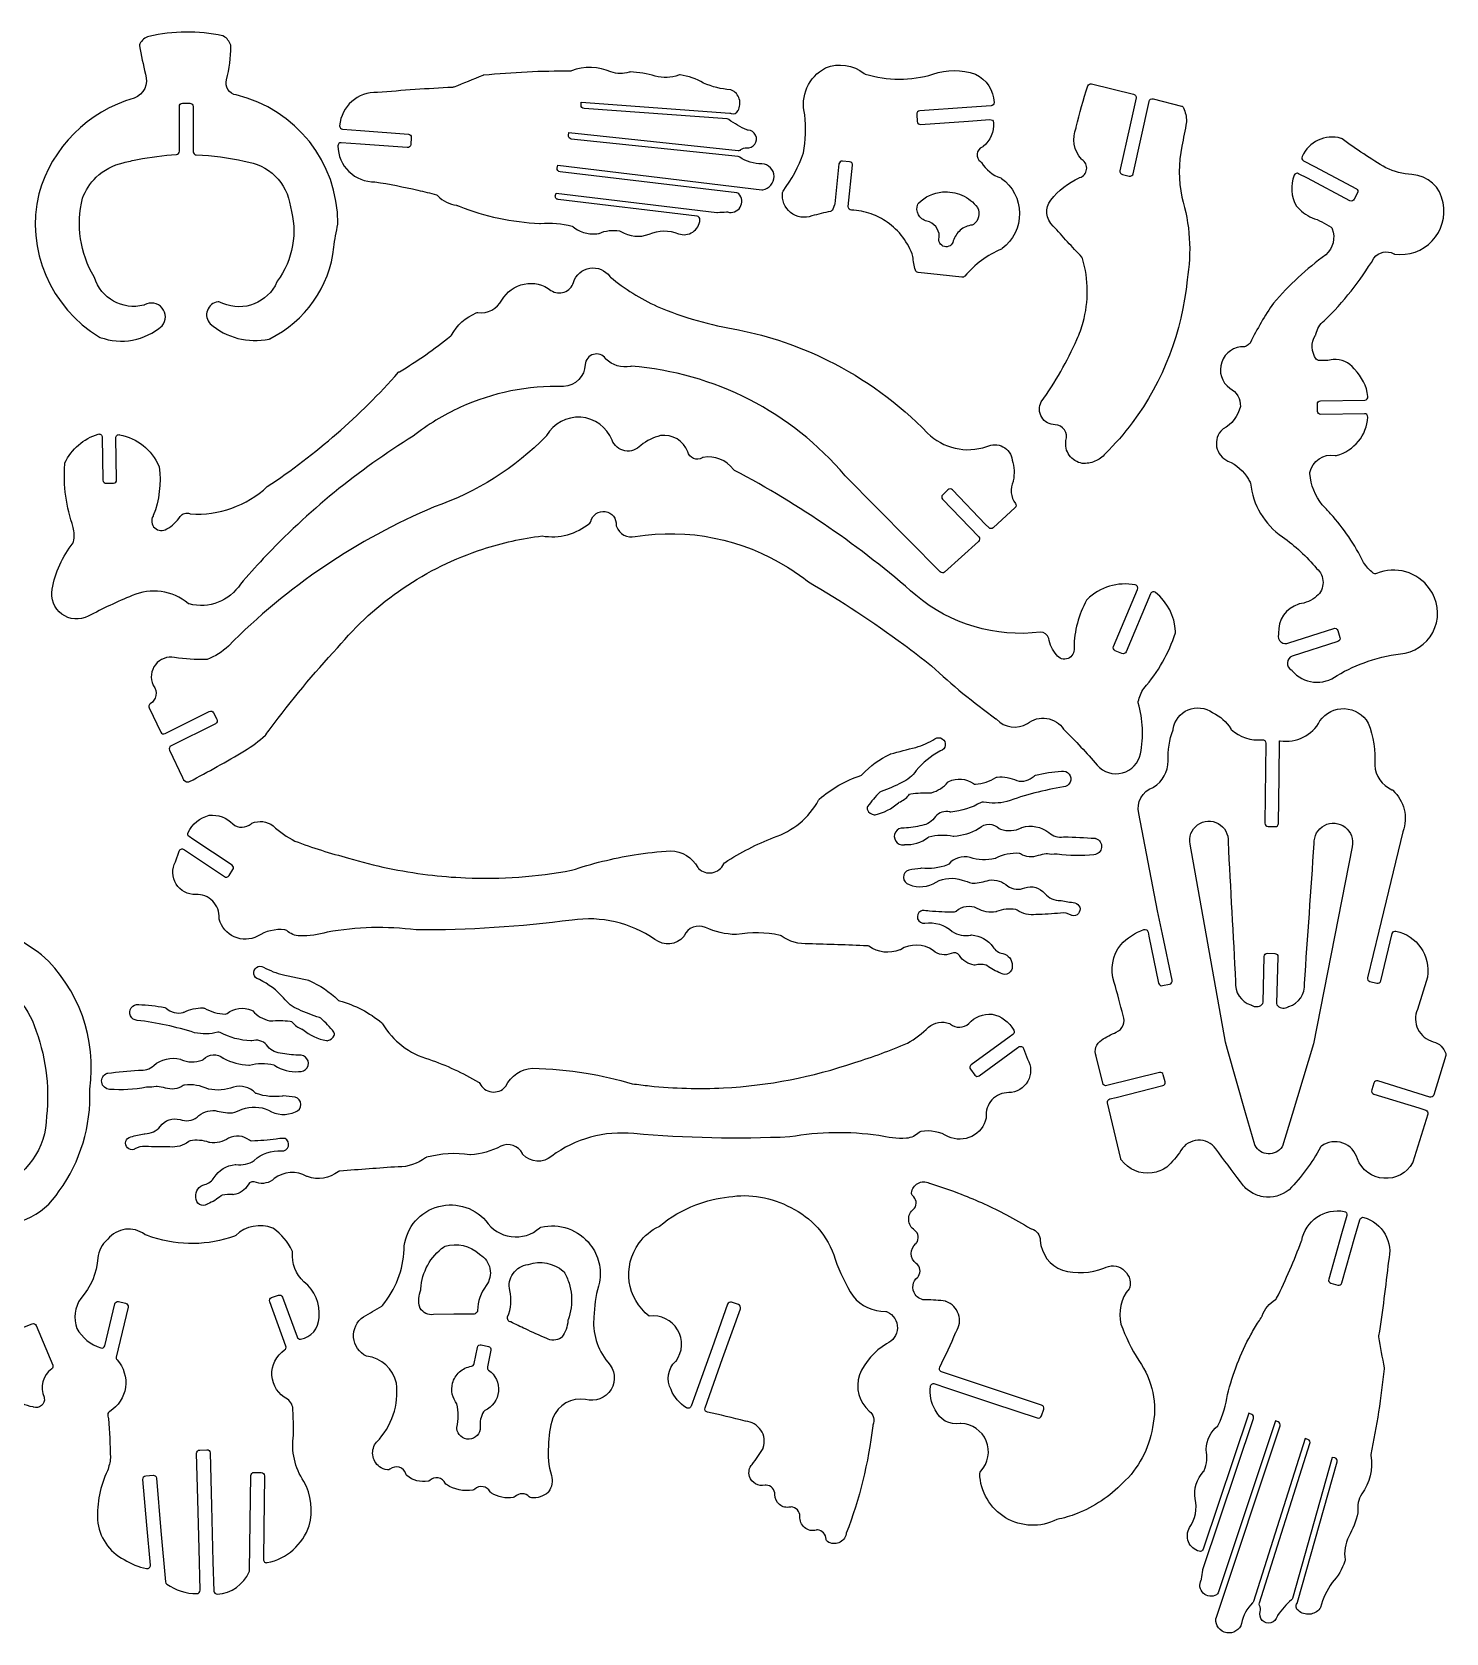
# Model space of a CAD drawing. Header units: millimetres. Extents: x 934 to 1585, y 0 to 352.
# Drawn here: x 1282.8 to 1584.6, y 10.6 to 352.4 of the extents above; entities that cross this region are included whole.
import ezdxf

# ---------------------------------------------------------------- set-up
doc = ezdxf.new("R2010")
doc.units = ezdxf.units.MM
doc.layers.add('BY_13', color=7, linetype='ByLayer')

msp = doc.modelspace()

# ---------------------------------------------------------------- linework, layer by layer
at = {"layer": 'BY_13'}
for points in [[(1305.33, 325.204, -0.032904), (1313.61, 326.284, 0.405628), (1314.27, 326.964), (1314.27, 327.824), (1314.23, 336.524, -0.414214), (1314.91, 337.204), (1316.45, 337.204, -0.414337), (1317.15, 336.524), (1317.19, 327.724), (1317.19, 326.864, 0.405628), (1317.85, 326.184, -0.0495915), (1328.09, 324.824, -0.345966), (1337.93, 315.124, -0.234489), (1335.13, 299.204, 0.0569018), (1335.07, 299.064, -0.40834), (1323.51, 294.464, -0.0198997), (1322.87, 294.764, 0.149812), (1322.49, 294.844, 0.612115), (1320.81, 290.144, 0.23587), (1333.39, 286.884, 0.0549665), (1333.53, 286.944, 0.258139), (1347.21, 306.484, -0.0230807), (1348.07, 311.384, 0.0586214), (1348.07, 311.544, 0.346541), (1326.39, 338.984, -0.473725), (1324.33, 342.244, 0.0531461), (1325.25, 349.364, 0.0899525), (1325.21, 349.604, 0.170241), (1323.69, 351.544, 0.0885424), (1323.47, 351.644, 0.109335), (1307.73, 351.484, 0.214741), (1305.79, 349.884, 0.148316), (1305.75, 349.484, 0.0121138), (1306.97, 343.424, -0.411463), (1304.59, 338.324, 0.259868), (1284.21, 317.904, 0.324767), (1297.19, 287.304, 0.0417988), (1297.29, 287.244, 0.272637), (1310.57, 289.704, 0.832171), (1306.81, 294.184, -0.0697524), (1306.63, 294.124, -0.399665), (1296.11, 300.024, 0.0681748), (1296.03, 300.184, -0.19789), (1293.55, 316.924, -0.112945), (1296.49, 321.424, -0.138405), (1302.25, 324.524, -0.0124191)], [(1465.31, 311.844, 0.0658524), (1461.93, 313.584, 0.0749978), (1457.69, 314.404, -0.440147), (1457.03, 315.164), (1457.03, 315.204), (1457.95, 323.984, 0.414214), (1457.31, 324.704), (1455.79, 324.864, 0.414214), (1455.03, 324.264), (1454.17, 315.764, -0.0831833), (1454.11, 315.544), (1453.73, 314.584, -0.260434), (1453.21, 314.144, 0.0160457), (1449.27, 313.164, -0.570065), (1443.01, 318.184, -0.119119), (1443.13, 318.484, 0.0733833), (1447.43, 326.604, 0.0665555), (1447.75, 334.744, -0.35275), (1452.19, 344.764, -0.272836), (1460.41, 343.584, 0.0990195), (1460.65, 343.464, 0.14991), (1475.09, 343.424, -0.167886), (1484.17, 343.424, -0.278963), (1488.13, 337.384, -0.397008), (1487.49, 336.684), (1482.31, 336.284), (1472.27, 335.604, 0.431414), (1471.63, 334.844), (1471.73, 333.324, 0.405913), (1472.47, 332.684), (1482.67, 333.424), (1487.27, 333.744, -0.422808), (1488.01, 333.104, -0.239696), (1485.83, 327.964, -0.0907385), (1485.61, 327.844, 0.600294), (1485.25, 324.764, -0.111357), (1485.45, 324.544, 0.164223), (1489.55, 321.264, -0.0655072), (1489.71, 321.184, -0.506332), (1489.87, 306.204, -0.062678), (1489.73, 306.104, 0.0580738), (1485.47, 303.684, 0.0579708), (1481.91, 300.324, -0.255608), (1481.29, 300.064), (1476.61, 300.604), (1471.95, 301.104, -0.286496), (1471.37, 301.584, -0.0670391), (1470.83, 304.504, 0.162569)], [(1373.97, 315.224, 0.0855551), (1391.13, 311.584, 0.00106589), (1391.35, 311.584, -0.0722336), (1398.05, 311.004, -0.111274), (1398.31, 310.844, 0.110714), (1400.83, 309.544, 0.110964), (1403.67, 309.424, 0.0523769), (1403.81, 309.444, -0.141987), (1408.21, 309.984, -0.111864), (1408.49, 309.864, 0.238204), (1414.51, 309.264, -0.207517), (1420.79, 309.344, 0.491185), (1425.35, 312.344, 0.406831), (1424.75, 313.104), (1395.11, 316.684, -0.476003), (1394.51, 317.564), (1394.67, 318.044), (1428.99, 313.904, 0.0513349), (1429.13, 313.904, -0.00502687), (1431.01, 314.024, -0.0890167), (1431.25, 314.004, 0.767541), (1433.65, 317.884, 0.173949), (1433.23, 318.084), (1395.49, 322.584, -0.421346), (1394.89, 323.384), (1394.99, 323.984), (1438.57, 318.764, 0.0658892), (1438.75, 318.764, 0.903995), (1438.59, 324.304, -0.158435), (1433.85, 325.724, 0.131016), (1433.53, 325.864), (1397.89, 329.584, -0.406007), (1397.29, 330.364), (1397.37, 330.964), (1433.55, 327.144, 0.224213), (1434.11, 327.324, -0.220252), (1435.31, 327.724, 1.04384), (1435.63, 331.464, -0.0929402), (1435.39, 331.524, -0.0597034), (1431.53, 333.744, 0.138784), (1431.17, 333.864), (1400.61, 336.084, -0.397108), (1399.97, 336.764), (1399.97, 337.444), (1431.77, 335.104, -0.0943031), (1432.01, 335.044, 0.409483), (1433.49, 335.664, 0.436993), (1432.11, 340.044, 0.0983692), (1431.85, 340.104, -0.0840296), (1426.15, 341.504, 0.10306), (1421.13, 343.264, 0.119971), (1420.81, 343.224, -0.152022), (1415.83, 343.024, 0.066277), (1410.49, 343.904, 0.0929402), (1410.25, 343.844, -0.172686), (1406.37, 343.904, 0.203305), (1397.93, 344.124, -0.0903284), (1397.69, 344.064, 0.0256368), (1379.23, 343.204, 0.0802296), (1379.01, 343.164, -0.00689643), (1372.79, 340.664, -0.0836083), (1372.57, 340.604, 0.0110489), (1356.51, 339.484, 0.408823), (1348.45, 332.424, 0.423476), (1349.09, 331.704), (1352.91, 331.404), (1363.11, 330.644, -0.405672), (1363.73, 329.924), (1363.61, 328.404, -0.414214), (1362.89, 327.764), (1352.87, 328.484), (1348.79, 328.784, 0.43153), (1348.07, 328.104, 0.416479), (1355.99, 320.444, -0.0179027), (1365.15, 318.664, -0.0077872), (1369.09, 317.684, -0.144637), (1369.41, 317.464, 0.175664), (1373.41, 315.444, -0.0614228), (1373.57, 315.384, 0.00208602)], [(1507.15, 290.464, 0.138598), (1507.03, 304.064, 0.127159), (1506.87, 304.364, -0.00913857), (1500.79, 311.004, -0.39788), (1500.27, 316.564, -0.112031), (1506.29, 321.324, -0.0454723), (1506.41, 321.344, 0.64494), (1506.93, 325.144, -0.0635718), (1506.81, 325.264, -0.291775), (1505.67, 331.984, 0.0454723), (1505.69, 332.104, -0.0269571), (1508.17, 340.944, -0.379227), (1508.97, 341.364), (1517.93, 339.164, -0.396383), (1518.45, 338.344), (1517.17, 332.644), (1514.99, 322.824, 0.398233), (1515.53, 322.004), (1517.01, 321.684, 0.412138), (1517.85, 322.184), (1521.23, 337.604, -0.430655), (1522.09, 338.144), (1528.13, 336.624, -0.236068), (1528.61, 336.224, -0.0839687), (1529.23, 333.384, -0.0590994), (1529.21, 333.224, -0.00859901), (1528.21, 328.044, 0.0997011), (1528.21, 317.144, -0.117819), (1529.35, 299.524, -0.13745), (1517.65, 269.024, -0.0362914), (1511.89, 262.404, -0.116954), (1509.67, 260.784, -0.116739), (1506.97, 260.344, -0.421105), (1503.49, 265.244, 0.232171), (1503.17, 267.484, 0.232322), (1501.19, 268.584, -0.56945), (1498.21, 273.484, 0.0512497), (1505.83, 286.804, 0.0389704)], [(1559.97, 249.584, 0.0135838), (1558.19, 251.484, -0.148369), (1555.55, 258.164, -0.0710678), (1555.55, 258.364, -0.410516), (1560.97, 262.044, 0.115621), (1561.27, 262.044, 0.325175), (1567.91, 270.224, 0.449066), (1567.19, 270.944), (1557.87, 270.764, -0.414091), (1557.17, 271.444), (1557.15, 272.964, -0.422837), (1557.81, 273.684), (1567.31, 273.844, 0.459024), (1567.95, 274.644, 0.168547), (1565.07, 280.424, -0.0378246), (1565.01, 280.504, 0.263503), (1560.51, 282.524, -0.0869716), (1557.39, 282.324, -0.211436), (1556.91, 282.604, -0.302811), (1556.73, 287.684, 0.0896209), (1556.83, 287.904, -0.176786), (1558.59, 290.784, 0.0666359), (1569.23, 304.164, -0.376913), (1573.45, 305.084, 0.0778303), (1573.65, 305.024, 0.520957), (1583.97, 315.984, 0.358494), (1577.35, 321.984, -0.098384), (1571.79, 323.444, -0.0273561), (1562.45, 329.604, 0.0990195), (1562.21, 329.724, 0.372999), (1553.89, 325.844, 0.402775), (1554.19, 324.944), (1556.57, 323.704), (1565.47, 318.984, -0.421896), (1565.73, 318.064), (1565.03, 316.724, -0.410558), (1564.09, 316.404), (1555.03, 321.204), (1553.15, 322.184, 0.445069), (1552.19, 321.844, 0.22857), (1552.67, 315.284, 0.11564), (1556.03, 312.744, -0.0815392), (1560.07, 310.744, -0.149052), (1560.31, 310.424, -0.315903), (1558.93, 304.884, 0.0525336), (1547.77, 294.564, 0.0345459), (1542.85, 286.124, -0.0781488), (1542.73, 285.944, -0.063894), (1541.97, 285.344, -0.150498), (1541.57, 285.244, 0.740716), (1538.47, 276.364, -0.297441), (1540.71, 272.464, -0.218454), (1537.03, 267.704, 0.0722946), (1536.87, 267.584, 0.538847), (1538.07, 260.844, -0.154879), (1542.43, 256.984, -0.0253777), (1542.89, 256.124, 0.22041), (1549.69, 244.664, -0.0639871), (1556.99, 237.904, -0.462975), (1556.99, 231.964, -0.149764), (1553.27, 230.324, 0.0541441), (1553.13, 230.284, 0.341316), (1548.87, 224.084, -0.081662), (1548.85, 223.864, 0.646543), (1551.07, 222.004), (1560.63, 225.104, -0.411591), (1561.49, 224.664), (1561.97, 223.184, -0.411591), (1561.53, 222.324), (1551.77, 219.184, 0.616167), (1551.57, 216.244, -0.0971602), (1551.77, 216.084, 0.191171), (1556.35, 213.664, 0.192598), (1561.37, 215.064, -0.0512775), (1567.99, 218.084, -0.0570359), (1575.89, 219.804, 0.544479), (1581.11, 233.584, 0.351433), (1569.77, 236.804, -0.275096), (1569.07, 236.904, -0.0890211), (1567.03, 239.204, 0.0657647)], [(1481.27, 317.584, -0.127607), (1484.59, 314.964, -0.375594), (1483.73, 311.344, -0.115986), (1483.43, 311.224, 0.144207), (1480.93, 310.104, 0.143825), (1479.43, 307.824, -0.429898), (1477.53, 306.624, -0.429892), (1476.43, 308.584, 0.081662), (1476.45, 308.804, 0.344793), (1473.81, 312.064, -0.475772), (1471.89, 315.704, -0.0981139), (1472.03, 315.924, -0.17167), (1477.13, 318.284, -0.126591)], [(1452.67, 282.324, -0.0856665), (1473.93, 266.804, 0.283713), (1486.57, 263.924, -0.51333), (1492.03, 261.044, -0.125587), (1492.23, 256.624, -0.0466274), (1492.19, 256.504, 0.268351), (1492.71, 251.764, -0.37287), (1492.61, 250.884), (1487.97, 246.584, -0.40233), (1487.01, 246.624), (1486.33, 247.324), (1479.25, 254.704, 0.42026), (1478.29, 254.724), (1477.17, 253.644, 0.408314), (1477.15, 252.684), (1484.87, 244.644, -0.427189), (1484.81, 243.664), (1477.57, 237.124, -0.390068), (1476.65, 237.164), (1456.35, 257.704, 0.200928), (1410.71, 281.064, 0.0613623), (1410.55, 281.024, -0.238888), (1405.27, 282.604, -0.0411921), (1405.21, 282.704, 0.702617), (1400.87, 281.464, -0.387), (1396.25, 276.744, 0.115458), (1374.21, 272.304, 0.0598577), (1364.17, 266.164, 0.0656242), (1332.15, 240.004, 0.0115059), (1327.29, 234.584, -0.32286), (1316.35, 230.324, -0.103472), (1316.09, 230.444, 0.137731), (1310.37, 232.964, 0.137965), (1304.17, 232.124, 0.0248378), (1294.79, 227.704, -0.622187), (1287.07, 233.464, -0.11979), (1291.53, 243.344, 0.103408), (1291.63, 243.604, 0.108919), (1291.59, 246.664, -0.101535), (1289.77, 260.204, -0.0895207), (1289.81, 260.444, -0.210178), (1296.89, 266.584, -0.49411), (1297.77, 265.944), (1297.93, 256.764, 0.414582), (1298.65, 256.104), (1300.17, 256.124, 0.405872), (1300.85, 256.824), (1300.65, 265.784, -0.475023), (1301.49, 266.464, -0.247024), (1309.85, 259.764, -0.07138), (1309.93, 259.584, -0.125378), (1308.67, 249.204, -0.0428505), (1308.61, 249.104, 0.797527), (1311.55, 246.344, 0.136165), (1314.39, 249.004, -0.325235), (1316.43, 249.604, 0.0751545), (1316.63, 249.564, 0.207279), (1333.01, 255.384, 0.0646976), (1361.03, 279.784, -0.0744356), (1361.19, 279.904, 0.0367854), (1372.15, 287.544, 0.0852758), (1372.31, 287.724, -0.163088), (1377.59, 292.464, -0.142919), (1377.97, 292.524, 0.307008), (1383.09, 295.164, -0.460632), (1393.55, 297.264, 0.504874), (1398.37, 298.984, -0.623402), (1406.13, 300.224, 0.0575737), (1406.23, 300.104, 0.0649197), (1416.23, 293.844, 0.0591692), (1433.57, 288.844, -0.0654873)], [(1444.07, 238.184, -0.0286824), (1448.51, 235.064, -0.0268847), (1468.89, 221.644, -0.00820076), (1474.81, 217.124, 0.0332149), (1488.55, 205.824, -0.0573578), (1488.67, 205.724, 0.358507), (1495.25, 204.804, -0.439558), (1502.99, 203.584, 0.0514507), (1503.07, 203.464, -0.0247365), (1510.13, 195.924, 0.619974), (1519.41, 198.364, 0.119679), (1518.93, 209.184, -0.108984), (1518.93, 209.484, -0.10904), (1520.11, 212.304, 0.101475), (1526.87, 224.184, 0.100116), (1526.89, 224.464, 0.209062), (1522.63, 232.784, 0.496102), (1521.55, 232.524), (1516.31, 220.124, -0.417604), (1515.41, 219.764), (1513.99, 220.344, -0.406484), (1513.63, 221.244), (1517.61, 230.684), (1518.77, 233.424, 0.480625), (1518.29, 234.384, 0.247451), (1508.01, 231.284, 0.0722946), (1507.89, 231.124, 0.125167), (1505.21, 221.044, 0.0427787), (1505.21, 220.924, -0.802632), (1501.47, 219.444, -0.136506), (1499.81, 222.984, 0.337501), (1498.05, 224.304, -0.207443), (1471.43, 232.184, 0.0596551), (1432.73, 258.844, -0.119177), (1432.49, 259.064, 0.289537), (1426.03, 261.604, 0.0813784), (1425.83, 261.524, -0.498155), (1422.77, 262.804, 0.352734), (1416.95, 266.264, 0.114509), (1412.75, 264.184, -0.558231), (1406.59, 265.304, 0.630023), (1392.63, 266.264, -0.0518601), (1392.55, 266.144, -0.115288), (1368.61, 251.044, 0.0979404), (1324.69, 221.344, -0.0998504), (1320.17, 218.484, -0.0973636), (1319.91, 218.444, -0.0399916), (1313.23, 218.904, 0.607091), (1308.61, 213.024, 0.0679365), (1308.71, 212.864, -0.444747), (1308.03, 209.004, 0.373364), (1307.77, 208.124), (1310.25, 202.944, 0.414214), (1311.17, 202.664), (1320.63, 207.364, -0.406556), (1321.53, 207.084), (1322.23, 205.704, -0.425794), (1321.93, 204.764), (1312.45, 200.024, 0.425845), (1312.13, 199.104), (1314.91, 193.284, -0.044954), (1314.95, 193.164, 0.352807), (1316.13, 192.324, 0.111136), (1316.41, 192.424, 0.0146227), (1328.15, 198.984, 0.0492043), (1332.59, 202.304, 0.0508883), (1332.69, 202.404, -0.00192707), (1333.61, 203.684, -0.0275023), (1347.99, 220.964, -0.141257), (1379.01, 242.044, -0.0480083), (1391.67, 244.864, 0.225631), (1401.83, 247.604, 0.162278), (1402.07, 247.964, -0.918964), (1407.49, 247.144, 0.112598), (1407.53, 246.844, 0.378888), (1411.55, 244.744, -0.180949)], [(1542.79, 104.864, -0.106831), (1540.73, 106.984, -0.00537864), (1535.47, 114.024, 0.533657), (1528.01, 113.664, -0.0653963), (1525.01, 110.124, -0.122877), (1521.87, 108.864, -0.274045), (1515.29, 111.644, -0.0934839), (1515.19, 111.884), (1512.35, 123.824, -0.433455), (1512.85, 124.664), (1514.23, 124.984), (1524.15, 127.504, 0.414214), (1524.65, 128.324), (1524.27, 129.804, 0.420537), (1523.43, 130.324), (1512.19, 127.504, -0.424612), (1511.33, 128.004), (1509.95, 133.784, -0.370549), (1511.09, 137.224, -0.0544108), (1514.23, 138.904, 0.402048), (1515.69, 142.444, 0.00501763), (1513.81, 149.524, -0.261441), (1515.21, 157.584, -0.124849), (1520.13, 160.804, -0.46086), (1521.03, 160.284), (1521.21, 159.424), (1523.27, 149.384, 0.422457), (1524.11, 148.844), (1525.59, 149.144, 0.415982), (1526.13, 149.984), (1524.11, 159.804), (1522.99, 164.824), (1519.05, 185.604, -0.394323), (1522.07, 191.144, 0.0498756), (1522.19, 191.204, 0.258973), (1525.29, 196.804, -0.101682), (1526.35, 203.464, 0.0502758), (1526.37, 203.604, -0.556135), (1534.75, 207.164, 0.0432861), (1534.85, 207.104, -0.148267), (1538.65, 203.664, 0.0667361), (1538.77, 203.524, 0.217297), (1545.39, 201.344, -0.439487), (1546.15, 200.644), (1545.95, 183.504, 0.405872), (1546.63, 182.804), (1548.15, 182.784, 0.422605), (1548.87, 183.484), (1548.97, 193.524), (1549.05, 201.124), (1549.23, 201.104, 0.321169), (1557.71, 205.344, -0.555381), (1567.99, 204.904, -0.116197), (1569.39, 195.924, 0.281526), (1573.07, 190.664, -0.079414), (1573.25, 190.544, -0.308102), (1575.39, 181.704), (1572.81, 171.104), (1570.25, 160.484), (1567.83, 150.544, 0.406029), (1568.35, 149.724), (1569.83, 149.364, 0.416307), (1570.67, 149.864), (1573.13, 159.984, -0.422923), (1573.93, 160.484, -0.402338), (1580.63, 150.684), (1578.51, 143.764, 0.457732), (1581.89, 136.884, -0.25423), (1584.57, 134.324, -0.159869), (1584.57, 133.904), (1581.99, 125.504, -0.414214), (1581.13, 125.044), (1570.07, 128.504, 0.411799), (1569.23, 128.044), (1568.75, 126.584, 0.414214), (1569.23, 125.704), (1578.79, 122.724), (1580.27, 122.264, -0.414214), (1580.73, 121.404), (1577.55, 111.124, -0.0498756), (1577.49, 111.004, -0.62848), (1565.69, 111.844, 0.525097), (1558.01, 114.584, 0.115736), (1557.81, 114.344, -0.0361328), (1554.79, 109.564, -0.035976), (1551.13, 105.284, -0.21609), (1545.55, 103.784, -0.10718)], [(1367.27, 172.524, 0.0199011), (1375.29, 171.864, 0.0563841), (1397.97, 173.464, -0.0419542), (1411.29, 176.764, -0.02397), (1419.09, 177.624, -0.269178), (1424.91, 174.044, 0.0739974), (1425.03, 173.884, 0.525159), (1430.45, 174.864, -0.152094), (1430.73, 175.164, -0.052216), (1441.09, 180.464, 0.191177), (1450.69, 188.444, -0.0855756), (1450.83, 188.624, -0.0527875), (1455.01, 191.624, -0.0527098), (1459.71, 193.704, 0.125995), (1459.99, 193.904, -0.0968858), (1465.97, 198.284, -0.040663), (1466.07, 198.324, -0.00340216), (1471.41, 199.704, 0.065213), (1475.53, 201.544, -1.15912), (1476.71, 198.964, 0.0600662), (1476.55, 198.924, 0.0926693), (1471.53, 194.764, -0.146582), (1468.43, 192.184, -0.0310703), (1464.05, 190.284, 0.118249), (1463.77, 190.124, 0.0458975), (1461.15, 187.084, 0.293485), (1461.11, 186.364, 0.233451), (1462.53, 185.324, 0.0875588), (1462.77, 185.324, 0.130595), (1467.71, 187.864, -0.079414), (1467.89, 187.984, 0.132786), (1469.91, 189.524, -0.193297), (1470.35, 189.784, -0.0467772), (1474.55, 190.024, 0.08036), (1474.77, 190.024, 0.144909), (1478.27, 192.264, -0.107351), (1478.49, 192.444, -0.272476), (1483.73, 191.984, 0.175921), (1484.17, 191.844, 0.115659), (1488.53, 193.244, -0.111864), (1488.81, 193.364, -0.133771), (1492.99, 192.624, 0.268272), (1496.67, 193.584, -0.132754), (1496.99, 193.744, -0.0437057), (1502.53, 194.644, -1.04238), (1502.95, 191.264, 0.0491076), (1490.85, 188.124, -0.110784), (1485.87, 188.044, 0.181622), (1485.39, 187.964, -0.108165), (1478.91, 185.904, -0.0864876), (1478.67, 185.924, 0.284656), (1475.61, 184.944, -0.216435), (1472.75, 183.044, -0.0317245), (1468.95, 182.464, -0.0427787), (1468.83, 182.464, 1.14481), (1468.91, 178.924, -0.0590994), (1469.07, 178.944, 0.174217), (1474.03, 180.464, -0.0933053), (1474.25, 180.584, -0.121498), (1479.39, 180.784, 0.0658892), (1479.57, 180.784, 0.121389), (1484.85, 182.404, 0.0415946), (1484.93, 182.484, -0.388505), (1489.25, 182.404, 0.107091), (1489.49, 182.244, 0.20548), (1493.97, 182.564, -0.0397722), (1494.07, 182.604, -0.250303), (1499.81, 181.504, 0.226104), (1502.99, 180.624, -0.0513349), (1503.13, 180.624, -0.00616707), (1509.71, 180.304, -0.0596462), (1509.87, 180.264, -0.822029), (1509.47, 176.804, -0.0678523), (1501.59, 176.924, 0.0658892), (1501.41, 176.924, -0.072248), (1499.51, 176.964, 0.08036), (1499.29, 176.964, 0.0250825), (1497.53, 176.604, -0.230546), (1493.79, 176.964, 0.116329), (1493.49, 177.064, 0.141625), (1488.49, 176.044, -0.0520242), (1488.35, 176.004, -0.149993), (1483.01, 176.204, 0.273367), (1478.45, 174.804, -0.125156), (1478.17, 174.604, -0.117778), (1472.65, 173.904, 0.0671303), (1472.47, 173.884, -0.0054622), (1469.95, 173.524, 0.774701), (1470.03, 170.424, 0.247944), (1475.77, 170.964, -0.206862), (1481.31, 171.384, 0.0200329), (1483.47, 170.744, 0.0738802), (1483.67, 170.704, 0.0611636), (1487.09, 171.364, -0.22634), (1491.05, 170.104, 0.250269), (1494.69, 169.724, -0.31559), (1498.97, 168.504, 0.223476), (1502.31, 167.024, -0.0456965), (1502.43, 167.004, -0.00641465), (1505.37, 166.504, -1.02302), (1504.79, 163.804, -0.0637746), (1504.63, 163.864, 0.167591), (1502.33, 164.324, -0.0135303), (1497.09, 164.004, -0.191795), (1493.05, 164.984, 0.115986), (1492.75, 165.104, 0.134134), (1488.69, 164.644, -0.0539244), (1488.55, 164.604, -0.181361), (1484.55, 165.344, 0.299414), (1480.05, 164.704, -0.166979), (1479.63, 164.544, -0.0249138), (1474.37, 164.764, 0.0305562), (1472.81, 164.864, 0.128423), (1472.49, 164.764, 0.83183), (1473.33, 162.164, -0.221271), (1479.23, 160.404, 0.187837), (1483.17, 159.644, -0.0671303), (1483.35, 159.664, -0.226655), (1487.91, 157.124, 0.219769), (1489.99, 155.704, -0.372383), (1491.99, 153.084, 0.0440321), (1491.99, 152.964, -0.613168), (1489.65, 151.464, 0.0430672), (1489.55, 151.524, -0.0785864), (1486.63, 153.124, 0.113594), (1486.35, 153.244, 0.0986739), (1484.11, 153.244, -0.0780923), (1483.89, 153.244, -0.223701), (1480.75, 155.264, 0.392449), (1478.99, 155.684, -0.273708), (1475.13, 156.324, 0.307884), (1468.15, 156.504, -0.044954), (1468.03, 156.464, -0.251372), (1461.43, 157.244, 0.145112), (1461.05, 157.344, 0.0034791), (1448.57, 157.764, -0.171439), (1442.69, 159.464, 0.0952809), (1442.45, 159.584, 0.100856), (1433.19, 159.744, -0.0513349), (1433.05, 159.744, -0.101433), (1426.51, 161.284, 0.410435), (1421.99, 159.504, -0.0669195), (1421.89, 159.344, -0.412332), (1415.75, 158.724, 0.188065), (1398.05, 162.844, -0.0329738), (1364.79, 160.724, 0.0780296), (1345.81, 160.244, -0.0744824), (1339.95, 159.444, -0.173986), (1337.15, 160.604, 0.157968), (1336.75, 160.764, 0.173095), (1330.93, 159.384, -0.476295), (1322.73, 163.044, -0.081662), (1322.71, 163.264, 0.45471), (1317.71, 168.284, -0.574541), (1313.39, 175.284), (1314.17, 177.564, -0.508345), (1315.19, 177.904), (1315.35, 177.824), (1323.85, 172.124, 0.421223), (1324.83, 172.324), (1325.67, 173.604, 0.407313), (1325.49, 174.564), (1317.11, 180.144), (1316.31, 180.684, -0.362757), (1316.09, 181.544, -0.215433), (1320.61, 185.204, -0.234332), (1325.65, 183.364, 0.363454), (1329.57, 183.404, -0.0700657), (1329.73, 183.504, -0.275889), (1334.23, 182.964, 0.0665998), (1338.91, 179.704, 0.0276008), (1350.35, 176.084, 0.0428224)], [(1542.83, 118.284), (1541.83, 121.704), (1537.97, 135.244), (1537.53, 136.784), (1529.99, 179.024, -1.15328), (1538.09, 179.544, 0.00051967), (1539.69, 149.664, 0.353111), (1542.93, 144.724, -0.0724407), (1543.11, 144.644, 0.334631), (1545.31, 144.804, 0.21336), (1545.57, 145.304), (1545.83, 155.084, -0.422852), (1546.51, 155.784), (1548.05, 155.724, -0.422852), (1548.73, 155.024), (1548.45, 145.044, 0.214874), (1548.69, 144.524, 0.332732), (1550.89, 144.344, -0.0710678), (1551.07, 144.404, 0.353214), (1554.39, 149.304, 0.00052018), (1556.47, 179.184, -1.1477), (1564.59, 178.504), (1556.35, 136.404), (1551.77, 121.364), (1549.69, 114.584, -0.066373), (1549.61, 114.424, -0.56421), (1543.85, 114.704, -0.0524348), (1543.81, 114.844)], [(1414.61, 127.444, 0.0391379), (1430.41, 127.024, 0.0708198), (1458.39, 132.444, 0.0275776), (1469.65, 136.564, 0.0663976), (1474.17, 140.004, -0.273482), (1478.65, 140.744, -0.079414), (1478.83, 140.624, 0.362057), (1482.73, 140.744, -0.235989), (1487.71, 142.764, -0.213919), (1492.35, 139.344, -0.377251), (1492.17, 138.444), (1491.39, 137.864), (1483.27, 131.964, 0.426384), (1483.11, 131.004), (1484.01, 129.744, 0.407463), (1484.97, 129.604), (1493.23, 135.624), (1493.39, 135.744, -0.496206), (1494.45, 135.424), (1495.29, 133.164, -0.573752), (1491.27, 126.004, 0.454536), (1486.47, 120.764, -0.0738596), (1486.45, 120.564, -0.47558), (1478.41, 116.584, 0.173163), (1472.53, 117.724, 0.155765), (1472.17, 117.524, -0.173328), (1469.43, 116.264, -0.074646), (1463.53, 116.844, 0.0779911), (1444.55, 116.544, -0.0329735), (1411.23, 117.244, 0.18806), (1393.71, 112.444, -0.410442), (1387.57, 112.824, -0.0718671), (1387.47, 112.984, 0.411956), (1382.83, 114.544, -0.100439), (1376.41, 112.744, -0.0586214), (1376.25, 112.744, 0.100948), (1367.01, 112.204, 0.0934839), (1366.77, 112.104, -0.172021), (1360.95, 110.164, 0.00348088), (1348.49, 109.244, 0.133882), (1348.15, 109.124, -0.252795), (1341.57, 108.064, -0.0475116), (1341.45, 108.104, 0.307174), (1334.49, 107.644, -0.273293), (1330.67, 106.824, 0.410349), (1328.89, 106.344, -0.221483), (1325.85, 104.224, -0.08036), (1325.63, 104.224, 0.0983693), (1323.39, 104.104, 0.109137), (1323.13, 103.984, -0.0786952), (1320.29, 102.244, 0.0498756), (1320.17, 102.184, -0.602387), (1317.75, 103.584, 0.0440321), (1317.75, 103.704, -0.374493), (1319.65, 106.404, 0.218489), (1321.65, 107.904, -0.228856), (1326.15, 110.644, -0.0586214), (1326.31, 110.644, 0.188349), (1330.23, 111.524, -0.221957), (1336.05, 113.544, 0.818633), (1336.79, 116.184, 0.138852), (1336.43, 116.244, 0.0298141), (1334.91, 116.104, -0.0249004), (1329.67, 115.664, -0.184983), (1329.21, 115.824, 0.298039), (1324.71, 116.264, -0.182266), (1320.73, 115.344, -0.0596462), (1320.57, 115.384, 0.134026), (1316.51, 115.704, 0.118675), (1316.23, 115.544, -0.192729), (1312.19, 114.424, -0.0134564), (1306.97, 114.504, 0.166356), (1304.71, 113.984, -0.0707306), (1304.55, 113.884, -1.03717), (1303.85, 116.584, -0.00637853), (1306.75, 117.204, -0.0450305), (1306.87, 117.224, 0.223273), (1310.15, 118.804, -0.317646), (1314.39, 120.244, 0.252144), (1318.01, 120.764, -0.22572), (1321.91, 122.164, 0.0610249), (1325.35, 121.684, 0.0731361), (1325.55, 121.684, 0.0200246), (1327.67, 122.444, -0.207307), (1333.25, 122.244, 0.246397), (1338.99, 121.904, 0.775971), (1338.95, 125.024, -0.00548256), (1336.41, 125.304, 0.0686682), (1336.23, 125.264, -0.117163), (1330.71, 125.784, -0.121295), (1330.43, 125.944, 0.275013), (1325.81, 127.184, -0.150152), (1320.47, 126.764, -0.0524348), (1320.33, 126.804, 0.141057), (1315.31, 127.604, 0.116329), (1315.01, 127.504, -0.231737), (1311.25, 126.984, 0.02462), (1309.51, 127.284, 0.08036), (1309.29, 127.284, -0.0727618), (1307.39, 127.184, 0.0738802), (1307.19, 127.144, -0.0680401), (1299.31, 126.704, -0.810342), (1298.79, 130.124, -0.0600662), (1298.95, 130.164, -0.00617023), (1305.51, 130.804, -0.0427787), (1305.63, 130.804, 0.229555), (1308.77, 131.804, -0.250034), (1314.47, 133.124, -0.0397722), (1314.57, 133.084, 0.205993), (1319.07, 132.944, 0.107031), (1319.33, 133.104, -0.390872), (1323.61, 133.384, 0.0435072), (1323.71, 133.324, 0.121289), (1329.03, 131.884, 0.0658892), (1329.21, 131.884, -0.121961), (1334.37, 131.924, -0.09558), (1334.61, 131.824, 0.174955), (1339.63, 130.484, -0.0427787), (1339.75, 130.484, 1.15856), (1339.71, 134.004, -0.0498756), (1339.57, 134.004, -0.0315389), (1335.77, 134.424, -0.215212), (1332.85, 136.204, 0.289372), (1329.73, 137.064, -0.0864876), (1329.49, 137.044, -0.108666), (1322.91, 138.844, 0.181628), (1322.43, 138.884, -0.110207), (1317.49, 138.784, 0.0491822), (1305.25, 141.424, -1.03032), (1305.55, 144.804, -0.0435737), (1311.11, 144.164, -0.132754), (1311.43, 144.004, 0.263741), (1315.07, 143.144, 0.0580232), (1315.23, 143.184, -0.131215), (1319.29, 144.084, -0.11478), (1319.59, 144.004, 0.115268), (1323.99, 142.764, 0.177392), (1324.43, 142.924, -0.270221), (1329.63, 143.604, -0.111274), (1329.89, 143.444, 0.144453), (1333.45, 141.324, 0.0875588), (1333.69, 141.324, -0.0465327), (1337.87, 141.264, -0.208378), (1338.35, 141.004, 0.132008), (1340.41, 139.564, -0.0816881), (1340.61, 139.464, 0.130176), (1345.63, 137.104, 0.101873), (1345.91, 137.104, 0.232422), (1347.27, 138.224, 0.274313), (1347.21, 138.924, 0.0464422), (1344.43, 141.884, 0.109445), (1344.17, 142.024, -0.0311106), (1339.71, 143.744, -0.14743), (1336.49, 146.224, 0.0922528), (1331.31, 150.144, 0.0543503), (1331.17, 150.204, -1.15042), (1332.21, 152.804, 0.065597), (1336.43, 151.124, -0.00170089), (1339.13, 150.564, -0.00170341), (1341.83, 149.984, -0.0441844), (1341.93, 149.924, -0.0965331), (1348.07, 145.804, 0.135791), (1348.39, 145.624, -0.105636), (1357.45, 140.904, -0.0815252), (1357.59, 140.724, 0.190949), (1367.51, 133.124, -0.0523011), (1378.09, 128.244, -0.133021), (1378.35, 127.984, 0.528478), (1383.81, 127.224, 0.0696293), (1383.91, 127.384, -0.269861), (1389.61, 131.204, -0.0352347), (1401.09, 130.144, -0.030711), (1410.89, 127.904, 0.00926801)], [(1490.79, 99.9237, -0.0158463), (1495.93, 97.0037, 0.0827625), (1496.13, 96.9037, -0.335662), (1498.01, 94.4437, 0.297811), (1502.75, 88.0837, 0.157208), (1511.57, 88.5237, -0.651489), (1517.09, 84.4437, -0.12555), (1516.95, 84.1437, 0.234685), (1515.21, 76.6037, 0.0555677), (1519.05, 68.7837, -0.214313), (1521.95, 54.5237, -0.167766), (1515.59, 42.6437, -0.107264), (1505.85, 36.1437, -0.0408218), (1501.53, 34.8637, -0.551261), (1485.09, 44.6837, -0.206567), (1485.29, 45.1837, 0.644642), (1481.07, 55.3637, 0.0603851), (1480.91, 55.3637, -0.348509), (1475.57, 58.2837, -0.164445), (1474.55, 63.2637, -0.476541), (1475.47, 63.8437), (1478.01, 62.9837), (1488.03, 59.6637), (1497.37, 56.5637, 0.43073), (1498.25, 57.0037), (1498.73, 58.4437, 0.422513), (1498.29, 59.3037), (1487.57, 62.8637), (1476.93, 66.4037, -0.449178), (1476.55, 67.3637, 0.0137314), (1479.99, 74.8437, -0.0505462), (1480.05, 74.9637, 0.484417), (1477.91, 81.4237, 0.0475116), (1477.79, 81.4637, 0.0432566), (1473.61, 81.7437, -0.262397), (1471.31, 82.9037, -0.390456), (1471.85, 86.6437, 0.0769391), (1471.99, 86.8037, 0.406037), (1471.53, 89.5437, -0.487445), (1471.47, 93.7637, 0.068448), (1471.59, 93.9037, 0.397341), (1471.19, 96.6237, -0.246506), (1469.91, 98.8437, -0.246886), (1470.99, 101.164, 0.0827625), (1471.15, 101.324, 0.391468), (1470.77, 104.004, -0.245734), (1470.55, 104.604, -0.531097), (1474.29, 106.684, 0.0395555), (1474.39, 106.644, -0.0191772), (1481.15, 104.304, -0.0283988)], [(1450.51, 97.1237, -0.109016), (1454.21, 90.4237, 0.0558968), (1458.03, 82.5437, 0.233526), (1465.01, 79.3037, -0.12399), (1465.33, 79.2237, -0.656849), (1465.17, 72.3837, 0.15669), (1459.39, 65.7237, 0.298801), (1461.49, 58.0237, -0.335772), (1462.27, 55.0437, 0.0747249), (1462.23, 54.8437, -0.0635172), (1456.59, 31.9237, 0.0452503), (1456.57, 31.8037, -0.532745), (1452.61, 30.1437, -0.237795), (1452.29, 30.6837, 0.388127), (1450.43, 32.6437, 0.0926326), (1450.19, 32.6037, -0.528878), (1446.71, 35.5237, 0.39694), (1444.81, 37.5437, 0.0671303), (1444.63, 37.5237, -0.486405), (1441.35, 40.1837, 0.402566), (1439.47, 42.2237, 0.0723853), (1439.27, 42.2037, -0.386916), (1435.95, 44.0837, -0.261567), (1436.47, 46.6437, 0.0429081), (1438.83, 50.0637, 0.0461975), (1438.87, 50.1837, 0.486929), (1435.11, 55.8637, -0.0448127), (1434.99, 55.8837, 0.0137807), (1426.95, 57.7837, -0.467087), (1426.45, 58.7037), (1430.19, 69.2237), (1433.99, 79.8637, 0.422357), (1433.57, 80.7437), (1432.11, 81.2637, 0.422513), (1431.25, 80.8237), (1427.95, 71.5437), (1424.41, 61.6237), (1423.49, 59.1037, -0.495221), (1422.49, 58.7437, -0.164319), (1419.19, 62.6037, -0.34864), (1420.17, 68.6237, 0.0415946), (1420.25, 68.7037, 0.664059), (1414.55, 78.2837, -0.405751), (1412.35, 93.9037, -0.124582), (1416.63, 97.4437, 0.0531283), (1416.75, 97.5237, -0.0814007), (1424.45, 102.044, -0.0659033), (1431.49, 103.744, -0.167537), (1444.73, 101.464, -0.102835)], [(1403.79, 89.7437, -0.104134), (1403.91, 85.5237, 0.0641426), (1402.79, 78.9437, 0.0109006), (1402.73, 78.3637, 0.201502), (1405.71, 68.4437, -0.770076), (1400.93, 60.5037, 0.351359), (1393.93, 56.5437, 0.0791271), (1393.03, 50.5437, 0.102535), (1393.67, 44.2837, -0.231381), (1393.03, 40.7837, -0.0514507), (1392.95, 40.6637, -0.198811), (1389.39, 39.5037, -0.184143), (1388.93, 39.7037, 0.423999), (1385.89, 39.7637, -0.168672), (1385.49, 39.5637, -0.176125), (1380.83, 40.5037, -0.142358), (1380.57, 40.7837, 0.501485), (1377.27, 41.3237, -0.144918), (1376.91, 41.1437, -0.186331), (1371.25, 42.3237, -0.136509), (1370.99, 42.6037, 0.506103), (1367.67, 43.2037, -0.146769), (1367.31, 43.0237, -0.218621), (1362.81, 44.2637, -0.153056), (1362.59, 44.6037, 0.544284), (1359.19, 45.6037, -0.215097), (1358.63, 45.4437, -0.116862), (1356.93, 46.1437, -0.424444), (1356.33, 51.4037, 0.22845), (1360.57, 63.9637, 0.319334), (1354.21, 69.7237, -0.577083), (1353.53, 78.1637, 0.00763522), (1357.43, 80.4437, 0.0769391), (1357.59, 80.5837, 0.167021), (1362.19, 92.5437, -0.674377), (1379.65, 98.6437, 0.454387), (1391.15, 97.1237, -0.112979), (1391.41, 97.2837, -0.2959), (1401.95, 93.5437, -0.104118)], [(1551.27, 88.1637, 0.0127892), (1553.77, 94.3437, 0.0395555), (1553.81, 94.4437, -0.199015), (1557.07, 99.4237, -0.198915), (1562.89, 100.644, -0.450725), (1563.41, 99.7837), (1562.33, 95.8437), (1559.57, 86.1637, 0.406051), (1560.03, 85.3237), (1561.53, 84.8837, 0.403923), (1562.37, 85.3637), (1565.17, 95.2037), (1566.23, 98.8837, -0.42496), (1567.07, 99.3637, -0.409576), (1572.33, 90.0437, -0.0110345), (1570.23, 74.1037, 0.0875588), (1570.23, 73.8637, 0.00691826), (1571.41, 67.2437, -0.0658892), (1571.41, 67.0637, -0.0256683), (1568.55, 48.7837, 0.0947304), (1568.55, 48.5237, -0.202988), (1566.63, 40.3237, 0.174316), (1565.81, 36.5037, -0.0780923), (1565.81, 36.2837, -0.066549), (1563.85, 31.2237, 0.151692), (1563.05, 26.3037, -0.121274), (1563.03, 25.9837, -0.10317), (1560.33, 21.4037, 0.0841735), (1557.79, 16.1037, -0.101678), (1557.67, 15.8637, -0.43573), (1553.11, 15.4237, -0.422707), (1552.83, 17.0237, 0.0816881), (1552.93, 17.2237), (1561.37, 47.1837, 0.433419), (1560.89, 48.0437), (1560.33, 48.1437), (1551.83, 18.0437, -0.144637), (1551.61, 17.7237, 0.0595015), (1548.67, 14.4037, 0.0885424), (1548.57, 14.1837, -1.03797), (1544.95, 15.2037, 0.226629), (1544.83, 16.5037, -0.211808), (1544.77, 17.0637), (1555.55, 51.0837, 0.414214), (1555.15, 51.9637), (1554.55, 52.1637), (1543.51, 17.3637, -0.128606), (1543.33, 17.0637, 0.158469), (1540.97, 12.7037, -0.909913), (1535.49, 13.6637, -0.0609241), (1535.53, 13.8237), (1549.19, 54.8437, 0.414214), (1548.75, 55.7237), (1548.19, 55.9237), (1535.95, 19.2037, -0.182281), (1535.65, 18.8237, -0.76339), (1532.35, 21.9637, 0.0943896), (1532.43, 22.2037, 0.00495115), (1532.67, 24.0437, -0.0523769), (1532.69, 24.1837), (1543.49, 56.4237, 0.380214), (1543.17, 57.2837), (1542.49, 57.6037), (1532.75, 28.5237, -0.403511), (1531.91, 28.0837, -0.490283), (1529.87, 33.1437, 0.207057), (1531.07, 39.3037, -0.238964), (1532.87, 45.1037, 0.100969), (1533.01, 45.3437, 0.142253), (1533.43, 49.7637, -0.0530418), (1533.41, 49.9037, -0.225519), (1535.91, 54.8837, 0.10797), (1536.07, 55.1237, 0.0720257), (1537.99, 61.5437, -0.0665191), (1542.93, 74.3037, -0.0157585), (1544.59, 77.1037, -0.00636655), (1545.31, 78.2037, 0.0638413), (1545.39, 78.3637, -0.174949), (1548.19, 81.8237, 0.139373), (1548.45, 82.1037, 0.0128228)], [(1308.55, 95.1037, -0.0149067), (1307.03, 95.6437, -0.0630396), (1306.87, 95.7237, 0.40625), (1298.95, 94.7037, -0.0508883), (1298.85, 94.6037, 0.194425), (1296.83, 90.7037, -0.169814), (1293.17, 82.0637, 0.243185), (1292.35, 75.6437, 0.186723), (1297.45, 71.5037, 0.430603), (1298.33, 71.9837), (1300.43, 80.8837, -0.407945), (1301.25, 81.3837), (1302.77, 81.0437, -0.407945), (1303.27, 80.2237), (1300.77, 69.5637, 0.257782), (1300.93, 68.9437, -0.46934), (1299.37, 57.9637, 0.128028), (1299.11, 57.7437, 0.230356), (1299.05, 56.6437, -0.0821145), (1299.09, 56.4237, -0.0120572), (1299.53, 48.0637, -0.0630425), (1298.89, 45.2837, 0.123821), (1296.77, 34.7837, 0.25736), (1302.45, 26.3037, 0.0955102), (1307.23, 24.4237, 0.504159), (1308.05, 25.1437), (1307.29, 33.6437), (1306.47, 43.4437, -0.43182), (1307.07, 44.2037), (1308.61, 44.3237, -0.405717), (1309.35, 43.7237), (1310.31, 32.4437), (1311.27, 21.5637, 0.209241), (1311.55, 21.0837, 0.157589), (1317.97, 19.0437, 0.422969), (1318.65, 19.7637), (1318.43, 28.6037), (1318.15, 39.1437), (1317.89, 49.0037, -0.414091), (1318.57, 49.7037), (1320.09, 49.7637, -0.414582), (1320.81, 49.1037), (1321.11, 37.7837), (1321.41, 25.8237), (1321.59, 19.6037, 0.431486), (1322.33, 18.9437, 0.279504), (1329.15, 23.7037, 0.0977273), (1329.21, 23.9637), (1329.35, 34.3837), (1329.49, 44.2437, -0.414337), (1330.19, 44.9237), (1331.73, 44.9037, -0.414091), (1332.41, 44.2037), (1332.25, 32.9237), (1332.17, 26.3437, 0.494838), (1333.01, 25.6637, 0.263218), (1341.97, 33.5237, 0.188026), (1340.81, 43.0037, -0.188557), (1338.61, 52.9037), (1338.61, 53.4837, 0.0153661), (1338.47, 58.1237, 0.277309), (1337.29, 60.5437, -0.570519), (1336.71, 71.0637, 0.35336), (1336.99, 71.8637), (1333.53, 81.3637, -0.406488), (1333.93, 82.2637), (1335.39, 82.7637, -0.414214), (1336.25, 82.3437), (1339.35, 73.8437, 0.352379), (1340.11, 73.4037, 0.362563), (1344.05, 77.9437, 0.257751), (1340.81, 85.6237, -0.231101), (1338.39, 91.9037, 0.135033), (1338.31, 92.2637, 0.123737), (1334.31, 97.0037, 0.0593144), (1334.17, 97.0837, 0.291591), (1326.27, 95.5237, -0.114071), (1326.01, 95.3637, -0.165757)], [(1380.51, 86.5437, -0.104088), (1379.75, 84.8237, 0.157274), (1377.87, 79.4837, -0.121428), (1377.77, 79.1637, -0.304331), (1376.91, 78.7237, 0.0367151), (1376.81, 78.7237), (1374.79, 78.7037), (1372.79, 78.6837), (1368.49, 78.6037, -0.283846), (1365.63, 79.9837, -0.0816881), (1365.53, 80.1837, -0.147251), (1365.77, 83.9037, 0.0717712), (1365.79, 84.1037, -0.229121), (1370.75, 93.1037, -0.089698), (1370.95, 93.2237, -0.259841), (1378.29, 91.5437, 0.0498756), (1378.39, 91.4437, -0.211673), (1380.53, 88.4237, -0.104015)], [(1397.41, 85.3437, -0.0564173), (1397.93, 82.7437, -0.113205), (1397.21, 77.5237, 0.0821145), (1397.17, 77.3037, -0.146291), (1395.89, 73.8237, -0.0827625), (1395.73, 73.6637, -0.286254), (1392.55, 73.5637, -0.00762373), (1388.11, 75.5437, -0.00545789), (1384.97, 77.0437, 0.0467725), (1384.85, 77.0437, -0.301713), (1384.27, 77.8037, -0.119536), (1384.31, 78.1237, 0.156996), (1384.75, 83.7637, -0.211465), (1385.49, 87.4037, -0.210436), (1388.65, 89.3237, 0.044172), (1388.77, 89.3437, -0.258133), (1396.15, 87.9237, -0.0852758), (1396.33, 87.7637, -0.056343)], [(1380.37, 69.2437), (1379.99, 67.4437, 0.293595), (1380.25, 66.7637, -0.268847), (1382.35, 62.2037, -0.267832), (1379.45, 58.1237, 0.155224), (1379.13, 57.8637, 0.158882), (1378.45, 54.5637, -0.968273), (1373.47, 54.3237, -0.0753277), (1373.47, 54.5237, 0.114571), (1373.49, 59.5437, -0.239409), (1372.55, 63.9637, -0.143004), (1374.01, 66.3637, -0.145029), (1376.57, 67.5837, 0.315222), (1377.13, 68.1437), (1377.87, 71.6237, -0.412674), (1378.69, 72.1837), (1380.21, 71.8237, -0.412584), (1380.75, 71.0237)]]:
    msp.add_lwpolyline(points, format="xyb", close=True, dxfattribs=at)
for points in [[(1272.29, 97.9237, 0.30799), (1288.59, 105.024, 0.169326), (1295.11, 126.624, -0.052882), (1295.11, 126.764, 0.248395), (1284.83, 155.444, 0.102816), (1267.97, 163.244, -0.518632)], [(1278.41, 147.204, -0.135557), (1283.25, 140.304, -0.119034), (1285.89, 120.964, -0.311276), (1275.09, 105.664, -0.104727)], [(1275.15, 73.6837), (1282.81, 76.6637, -0.403078), (1283.67, 76.2837), (1287.21, 67.8237, -0.333178), (1286.99, 67.0237, 0.356037), (1285.35, 60.9637, -0.0717442), (1285.41, 60.7837, -0.565642), (1283.09, 58.8837, 0.0530418), (1282.95, 58.9037, -0.189252), (1279.01, 61.1437, 0.625548)]]:
    msp.add_lwpolyline(points, format="xyb", dxfattribs=at)

doc.saveas('drawing.dxf')
